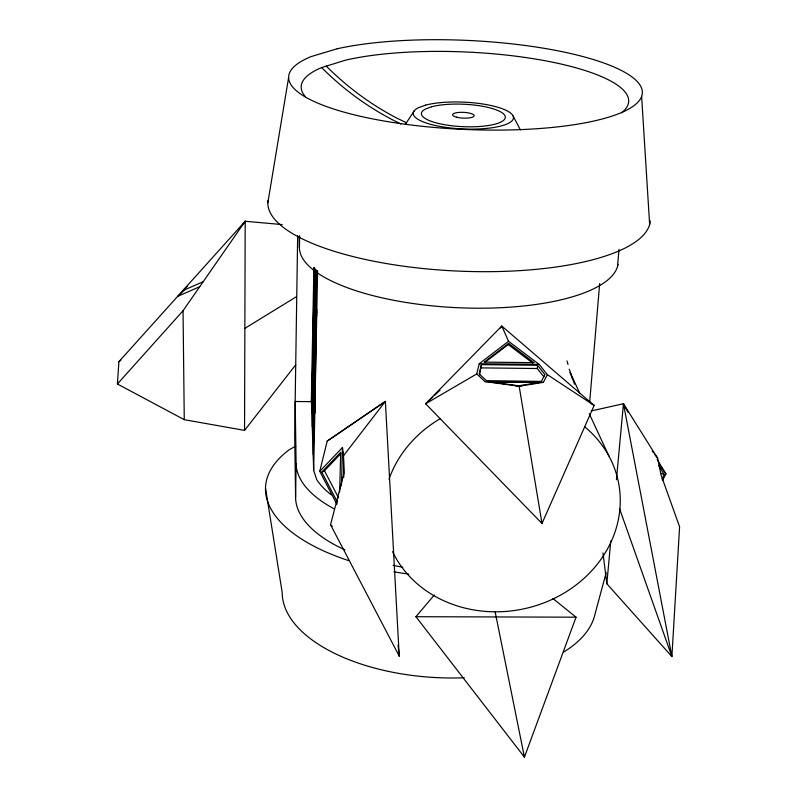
<?xml version="1.0" encoding="UTF-8"?>
<svg xmlns="http://www.w3.org/2000/svg" width="797" height="797" viewBox="0 0 797 797"><rect width="100%" height="100%" fill="white"/><g stroke="black" fill="none" stroke-linecap="round" stroke-linejoin="round"><path stroke-width="1.2" d="M243.105 224.286L245.187 221.257L118.902 361.708L117.408 383.985L184.266 419.68L244.549 430.39L245.187 221.257L282.208 224.585M297.66 235.543L294.691 433.568L295.587 497.517A150.543 68.353 3.1 0 0 344.862 549.85M295.587 497.517L296.105 463.625L295.179 401.499L311.328 401.658L313.898 267.603M618.034 264.355A159.599 53.24 2.8 0 1 455.007 307.582A159.599 53.24 2.8 0 1 299.433 248.016L299.622 235.723M314.277 267.692L311.776 411.411M311.846 413.394L314.387 267.822L314.536 271.239L314.586 268.778M312.304 426.724L315.204 268.908M312.703 438.36L315.951 269.396M312.773 440.472L313.719 379.78M316.04 271.06L315.582 294.601L315.423 290.965M313.261 454.659L316.718 270.611M331.363 494.867A136.397 59.665 3 0 1 316.688 479.565L313.679 470.469L317.604 270.811M339.671 492.118L340.708 452.307L321.789 472.113L337.051 501.462M341.455 485.781L342.461 447.506L319.766 471.326L336.792 504.073M343.786 477.373L343.447 458.255L342.491 450.813M479.545 374.839L481.388 364.657L537.527 365.285L544.909 374.59L541.362 381.394L486.439 380.667L479.186 373.883L481.388 364.657M543.933 376.911L537.298 368.513L537.527 365.285M589.66 402.326L599.673 283.543M617.486 266.656L619.01 249.341M591.364 410.913L623.443 403.73L657.635 458.235L661.092 475.092L679.592 526.787L671.891 656.589L606.826 583.753L610.781 540.944M616.43 479.754L623.443 403.73L628.076 412.398M267.862 202.657L288.614 77.528M432.811 397.006L425.638 403.77L476.765 373.923L479.226 363.721L508.566 341.285L539.161 364.388L547.36 374.68L594.134 405.424L542 523.47L425.638 403.77L501.771 326.043L594.134 405.424L592.041 404.079M319.766 471.326L327.208 441.08L385.379 401.389L399.227 656.11L330.546 524.725L344.025 473.059L343.517 455.695L342.461 447.506M336.553 504.621L337.49 501.024M606.168 572.644L594.97 614.308A157.049 78.554 3.2 0 1 563.848 651.956M552.939 598.567L576.042 617.187L524.426 757.15L415.904 616.709L434.315 595.03M484.775 362.476L508.197 344.543L508.625 343.407L534.139 362.665L484.178 362.117L508.625 343.407M476.765 373.923L484.955 381.594L519.156 386.206L543.375 382.371L547.36 374.68M661.978 479.127L664.29 474.713L658.611 465.309M662.456 480.571L665.913 473.956L657.156 459.431M500.506 328.085L501.771 326.043L508.566 341.285M405.374 124.332L414.261 110.823M117.408 383.985L183.041 310.74L245.187 221.257M343.517 455.695L385.379 401.389L327.208 441.08M244.549 430.39L295.767 364.777M321.789 472.113L324.469 470.758L340.807 453.662M434.604 395.312L439.984 390.241M187.325 286.422L182.782 290.656L203.215 281.69M184.027 290.457L177.671 296.345L199.718 286.721M118.902 361.708L120.835 360.214M244.858 328.354L296.424 296.713M295.777 446.101L289.301 449.707A179.106 80.636 3 0 0 348.588 560.59M305.311 96.616A163.923 41.982 2.6 0 1 321.609 67.566L345.679 60.114A163.923 41.982 2.6 0 1 547.071 61.11A163.923 41.982 2.6 0 1 621.57 112.875M415.904 616.709L576.042 617.187M479.226 363.721L539.161 364.388M481.199 367.895L537.298 368.513M484.955 381.594L543.375 382.371M515.609 385.828L521.716 385.907M661.052 473.328L664.29 474.713M406.629 122.798L397.813 118.594A315.293 277.376 83.9 0 1 326.272 66.121M508.197 344.543L532.685 363.033M330.546 524.725L332.359 526.339M652.205 451.002L653.57 452.806M654.925 454.619L657.635 458.235M660.295 465.916L665.913 473.956M513.198 116.163L520.401 129.901M324.469 470.758L338.576 497.886M579.917 393.588L570.084 372.398L572.216 378.236M589.242 413.673L608.928 456.053M619.498 508.516L671.891 656.589L623.443 403.73M569.227 369.131L570.861 373.753M571.678 376.074L574.537 384.174M523.649 754.819L524.426 757.15L495.196 612.086M398.57 653.749L399.227 656.11L398.052 644.982M541.362 521.069L542 523.47L519.156 386.206M265.54 488.252L282.198 592.53A157.049 78.554 3.2 0 0 464.272 677.759M602.98 552.899L606.826 583.753M641.615 96.307L649.645 224.505M315.064 276.25L314.905 272.763L313.211 373.325M316.15 300.14L315.981 296.414L314.207 399.805M316.718 312.683L316.539 308.837L314.735 413.703M316.539 312.245L316.708 316.12M314.656 408.164L314.825 412.428M311.408 400.473L313.679 470.469M299.154 236.848L299.433 248.016M183.041 310.74L184.266 419.68M584.809 426.883A118.992 105.124 -12.1 0 1 568.201 590.517A118.992 105.124 -12.1 0 1 392.552 551.673M388.986 479.246A118.992 105.124 -12.1 0 1 440.283 418.614M567.016 360.951A96.417 87.71 -12.9 0 1 568.002 364.448M408.712 574.079A179.106 80.636 3 0 1 393.937 571.798M650.282 220.899A191.429 59.805 2.7 0 1 452.566 270.821A191.429 59.805 2.7 0 1 268.041 200.445M401.011 124.013A316.379 277.994 83.7 0 1 321.609 67.566M402.844 567.235A150.543 68.353 3.1 0 1 393.1 565.322M334.501 509.064A151.769 66.43 3 0 1 296.105 463.625M431.665 106.758L425.698 108.92A41.982 11.218 2.6 0 0 462.688 126.653A41.982 11.218 2.6 0 0 501.682 112.497A41.982 11.218 2.6 0 0 431.665 106.758M425.588 105.134L418.435 107.705A50.171 13.41 2.6 0 0 462.39 128.925A50.171 13.41 2.6 0 0 509.213 112.058A50.171 13.41 2.6 0 0 425.588 105.134M337.201 48.766L311.149 56.577A177.014 44.532 2.6 0 0 453.134 128.845A177.014 44.532 2.6 0 0 630.288 75.725A177.014 44.532 2.6 0 0 337.201 48.766M538.911 382.57L518.648 385.768L490.065 381.922L538.911 382.57M456.482 117.169A10.809 2.889 2.6 0 0 474.016 116.173A10.809 2.889 2.6 0 0 459.62 112.367A10.809 2.889 2.6 0 0 456.482 117.169"/></g></svg>
